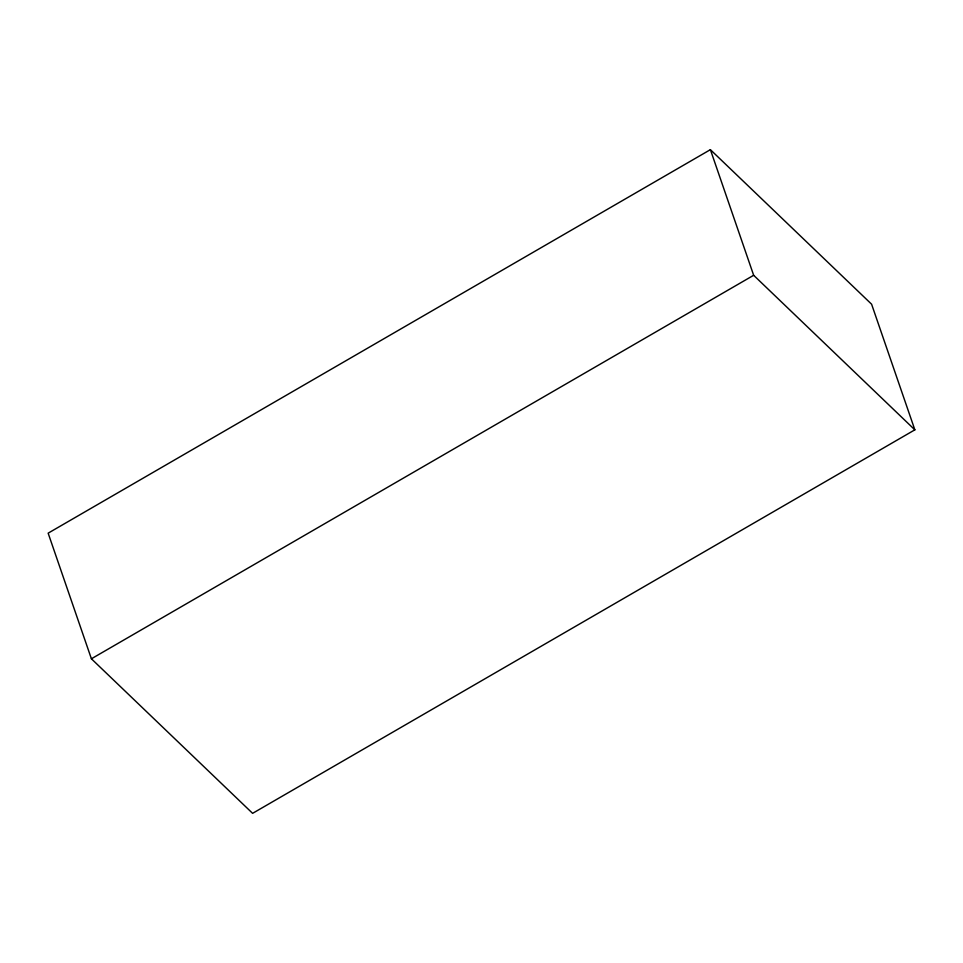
<?xml version="1.0" encoding="UTF-8"?>
<svg xmlns="http://www.w3.org/2000/svg" width="963" height="963" viewBox="0 0 963 963"><rect width="100%" height="100%" fill="white"/><g stroke="black" fill="none" stroke-linecap="round" stroke-linejoin="round"><path stroke-width="1.44" d="M710.393 149.662L48.15 533.165L91.401 658.788L252.607 813.338L914.85 429.835L871.599 304.212L710.393 149.662L753.656 275.286L914.85 429.835M91.401 658.788L753.656 275.286"/></g></svg>
